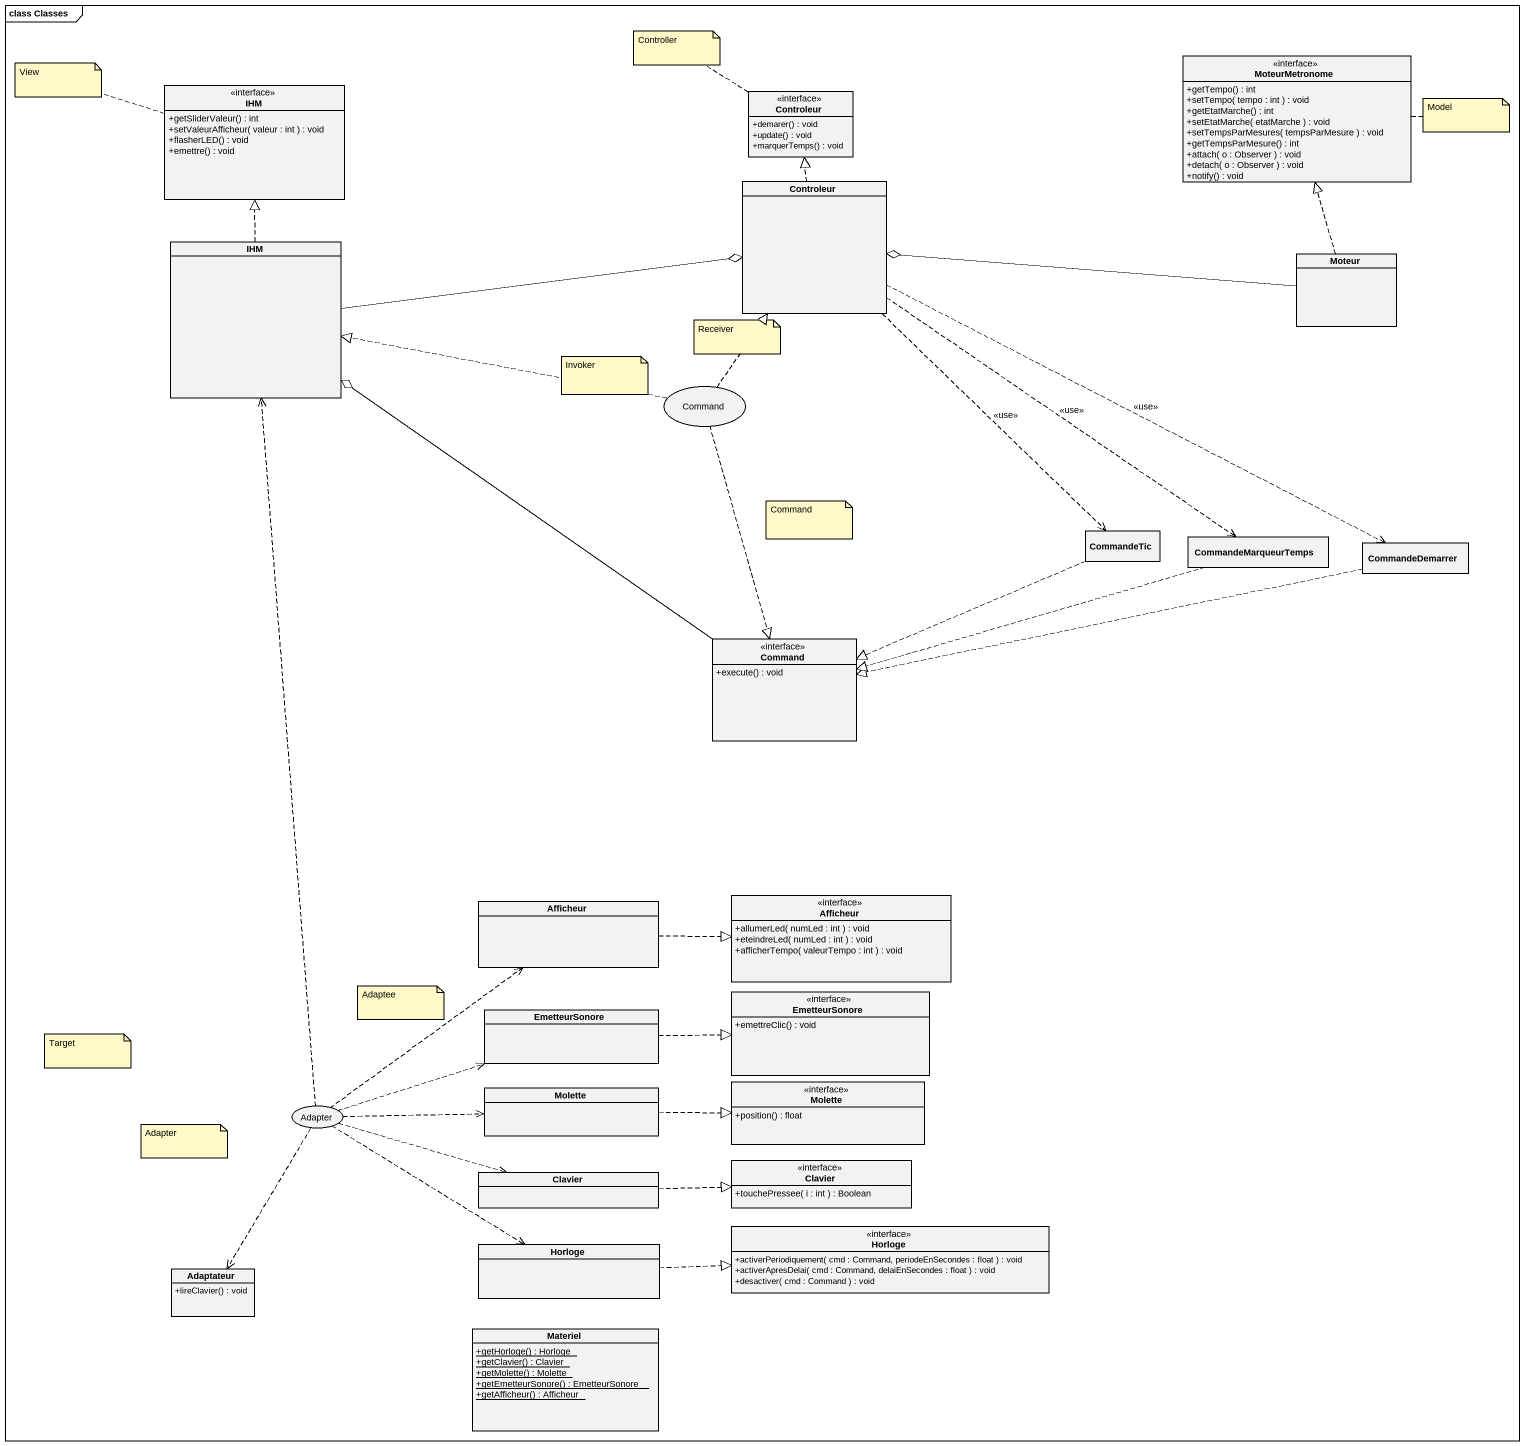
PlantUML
@startuml
mainframe class Classes
allowmixing
hide circle
hide empty members
skinparam classAttributeIconSize 0
interface MoteurMetronome {
  +getTempo() : int
  +setTempo( tempo : int ) : void
  +getEtatMarche() : int
  +setEtatMarche( etatMarche ) : void
  +setTempsParMesures( tempsParMesure ) : void
  +getTempsParMesure() : int
  +attach( o : Observer ) : void
  +detach( o : Observer ) : void
  +notify() : void
}
interface IHM {
  +getSliderValeur() : int
  +setValeurAfficheur( valeur : int ) : void
  +flasherLED() : void
  +emettre() : void
}
interface Controleur {
  +demarer() : void
  +update() : void
  +marquerTemps() : void
}
class "Controleur" as Controleur_2
class "IHM" as IHM_2
class Moteur
usecase Command
class CommandeTic
class CommandeMarqueurTemps
class CommandeDemarrer
interface "Command" as Command_2 {
  +execute() : void
}
interface Afficheur {
  +allumerLed( numLed : int ) : void
  +eteindreLed( numLed : int ) : void
  +afficherTempo( valeurTempo : int ) : void
}
class "Afficheur" as Afficheur_2
class EmetteurSonore
interface "EmetteurSonore" as EmetteurSonore_2 {
  +emettreClic() : void
}
class Molette
interface "Molette" as Molette_2 {
  +position() : float
}
usecase Adapter
interface Clavier {
  +touchePressee( i : int ) : Boolean
}
class "Clavier" as Clavier_2
interface Horloge {
  +activerPeriodiquement( cmd : Command, periodeEnSecondes : float ) : void
  +activerApresDelai( cmd : Command, delaiEnSecondes : float ) : void
  +desactiver( cmd : Command ) : void
}
class Adaptateur {
  +lireClavier() : void
}
class "Horloge" as Horloge_2
class Materiel {
  {static} +getHorloge() : Horloge
  {static} +getClavier() : Clavier
  {static} +getMolette() : Molette
  {static} +getEmetteurSonore() : EmetteurSonore
  {static} +getAfficheur() : Afficheur
}
Controleur_2 .up.|> Controleur
Controleur_2 o-left- IHM_2
Controleur_2 o-right- Moteur
Controleur_2 ..> CommandeTic : <<use>>
Controleur_2 ..> CommandeMarqueurTemps : <<use>>
Controleur_2 .right.> CommandeDemarrer : <<use>>
IHM_2 .up.|> IHM
IHM_2 o-- Command_2
Moteur .up.|> MoteurMetronome
Command .up.|> Controleur_2
Command .left.|> IHM_2
Command ..|> Command_2
CommandeTic .left.|> Command_2
CommandeMarqueurTemps .left.|> Command_2
CommandeDemarrer .left.|> Command_2
Afficheur_2 .right.|> Afficheur
EmetteurSonore .right.|> EmetteurSonore_2
Molette .right.|> Molette_2
Adapter .up.> IHM_2
Adapter .up.> Afficheur_2
Adapter .right.> EmetteurSonore
Adapter .right.> Molette
Adapter .right.> Clavier_2
Adapter ..> Adaptateur
Adapter ..> Horloge_2
Clavier_2 .right.|> Clavier
Horloge_2 .right.|> Horloge
note top of Controleur : Controller
note left of IHM : View
note right of MoteurMetronome : Model
note as N4
  Receiver
end note
note as N5
  Invoker
end note
note as N6
  Command
end note
note as N7
  Adaptee
end note
note as N8
  Target
end note
note as N9
  Adapter
end note
@enduml
